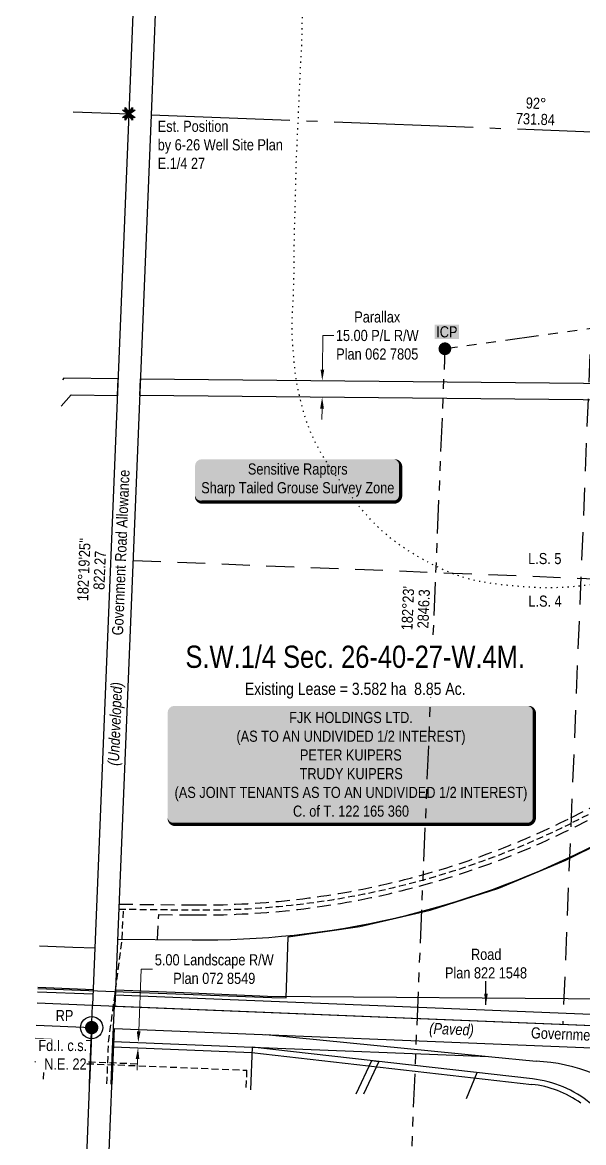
# Model space of a CAD drawing. Extents: x 306374 to 314759, y 5812772 to 5825403.
# Drawn here: x 310031 to 310537, y 5816112 to 5817120 of the extents above; entities that cross this region are included whole.
import ezdxf
from ezdxf.enums import TextEntityAlignment as Align

# ---------------------------------------------------------------- set-up
doc = ezdxf.new("R2010")
doc.units = 0
doc.header["$LTSCALE"] = 5
doc.header["$PDSIZE"] = 0.5
for name, pattern in [('foc-DOT', [1, 0.2, -0.8]), ('foc-DRILLPATH', [14.75, 6, -1.75, 1.75, -1.75, 1.75, -1.75]), ('foc-FLOWLINE', [3.75, 2.5, -1.25]), ('foc-LSD', [8, 5, -3]), ('foc-QUARTERLINE', [33, 25, -3, 2, -3]), ('UG_PIPE', [1.875, 1.25, -0.625])]:
    doc.linetypes.add(name, pattern=pattern)
doc.layers.get('Defpoints').update_dxf_attribs({"color": 9})
for name, color, linetype in [('35', 37, 'Continuous'), ('AS-DRILL', 8, 'foc-DOT'), ('AS-OWNER', 7, 'Continuous'), ('AS-PIPE-UG', 44, 'UG_PIPE'), ('AS-POWER', 104, 'foc-POWER'), ('AS-TELEPHONE', 224, 'foc-TEL'), ('AS-WILDLIFE-BLOCK', 131, 'Continuous'), ('C-RW', 13, 'Continuous'), ('C-SYMBOL', 7, 'Continuous'), ('C-WS-S', 8, 'Continuous'), ('F-EZE', 190, 'foc-FLOWLINE'), ('L-BD', 7, 'Continuous'), ('L-MON', 1, 'Continuous'), ('L-QSEC', 8, 'foc-QUARTERLINE'), ('L-ROAD-T', 7, 'Continuous'), ('L-SEC', 7, 'Continuous'), ('L-SECTION-LSD', 7, 'foc-LSD'), ('L-TITLEDB', 4, 'Continuous'), ('L-TITLEDB-T', 4, 'Continuous'), ('P-PDRILLPATH', 12, 'foc-DRILLPATH')]:
    doc.layers.add(name, color=color, linetype=linetype)
for name, color, linetype, lineweight in [('C-RW-T', 13, 'Continuous', 9), ('F-RW-T', 190, 'Continuous', 9), ('T-TEXT', 48, 'Continuous', 18)]:
    doc.layers.add(name, color=color, linetype=linetype, lineweight=lineweight)
doc.styles.add('100L', font='ARIALN.TTF', dxfattribs={"height": 11})
doc.styles.add('175L', font='ARIALN.TTF', dxfattribs={"height": 20})
doc.styles.add('80', font='ARIALN.TTF', dxfattribs={"height": 10})
doc.styles.add('80CG', font='ARIALN.TTF', dxfattribs={"height": 10})
doc.styles.add('80L', font='ARIALN.TTF', dxfattribs={"height": 10})
doc.styles.add('80LS', font='ARIALNI.TTF', dxfattribs={"height": 10})
doc.styles.add('foc-LtypeFont', font='ARIALN.TTF', dxfattribs={"height": 7.35})
doc.linetypes.add('foc-POWER', pattern='A,6,-1,["P",foc-LtypeFont,S=0.2,R=0,X=-0.625,Y=-0.75],-1.24,4', length=12.24)
doc.linetypes.add('foc-TEL', pattern='A,2,-1,["T",foc-LtypeFont,S=0.2,R=0,X=-0.425,Y=-0.75],-1.24,8', length=12.24)
doc.dimstyles.new('Compass 5 000', dxfattribs={"dimscale": 5, "dimtxt": 9, "dimasz": 2, "dimexe": 0.2, "dimexo": 0.0625, "dimgap": 0.5, "dimtad": 0, "dimtih": 1, "dimtoh": 1, "dimzin": 0, "dimdsep": 46, "dimtxsty": '80CG', "dimcen": 0.1, "dimse1": 1, "dimse2": 1, "dimclrd": 256, "dimclrt": 256, "dimaunit": 1, "dimadec": 4, "dimazin": 0, "dimtfac": 0.06, "dimtofl": 0, "dimtmove": 0, "dimatfit": 1, "dimfxl": 0.2, "dimtolj": 1, "dimtzin": 0, "dimlwd": -1, "dimarcsym": 0})

# ---------------------------------------------------------------- blocks, each defined once
blk = doc.blocks.new('fdia')
at = {"color": 255, "const_width": 1}
blk.add_lwpolyline([(-0.5, 0, 1), (0.5, 0, 1)], format="xyb", close=True, dxfattribs=at)
blk = doc.blocks.new('Fdiaa')
blk.add_blockref('fdia', (0, 0))
blk = doc.blocks.new('fdib')
at = {"color": 1, "const_width": 1.6}
blk.add_lwpolyline([(-0.4, 0, 1), (0.4, 0, 1)], format="xyb", close=True, dxfattribs=at)
at = {"color": 1}
blk.add_circle((0, 0), 0.8, dxfattribs=at)
blk = doc.blocks.new('Fdibb')
blk.add_blockref('fdib', (0, 0))
blk = doc.blocks.new('fdicc')
for name in ['Fdibb', 'Fdiaa']:
    blk.add_blockref(name, (0, 0))
blk = doc.blocks.new('FDI')
blk.add_blockref('fdicc', (0, 0))
blk = doc.blocks.new('*D29')
at = {"layer": 'C-RW-T', "transparency": 16777216}
for p, q in [((310301.4, 5816807.5), (310301.7, 5816838.1)), ((310301.7, 5816838.1), (310311.7, 5816838.1)), ((310301.1, 5816772.5), (310301, 5816762.5))]:
    blk.add_line(p, q, dxfattribs=at)
for points in [[(310299.8, 5816807.5), (310303.1, 5816807.5), (310301.3, 5816797.5)], [(310299.4, 5816772.5), (310302.8, 5816772.5), (310301.2, 5816782.5)]]:
    blk.add_solid(points, dxfattribs=at)
at = {"layer": 'Defpoints', "color": 0, "transparency": 16777216}
for p in [(310301.3, 5816797.5), (310523, 5816795.3), (310522.9, 5816780.3)]:
    blk.add_point(p, dxfattribs=at)
at = {"layer": 'C-RW-T', "transparency": 16777216, "insert": (310350.8, 5816838.1), "char_height": 10, "attachment_point": 5, "style": '80CG'}
blk.add_mtext('\\A1;Parallax\\P15.00 P/L R/W\\PPlan 062 7805', dxfattribs=at)
blk = doc.blocks.new('*D31')
at = {"layer": 'Defpoints', "color": 0, "transparency": 16777216}
for p in [(310135.5, 5816197.6), (310185.8, 5816195.5), (310186, 5816200.5)]:
    blk.add_point(p, dxfattribs=at)
at = {"layer": 'F-RW-T', "transparency": 16777216}
for p, q in [((310136.1, 5816212.6), (310138.4, 5816268.4)), ((310138.4, 5816268.4), (310148.4, 5816268.4)), ((310135.1, 5816187.6), (310134.7, 5816177.6))]:
    blk.add_line(p, q, dxfattribs=at)
for points in [[(310134.4, 5816212.6), (310137.8, 5816212.5), (310135.7, 5816202.6)], [(310133.4, 5816187.6), (310136.7, 5816187.5), (310135.5, 5816197.6)]]:
    blk.add_solid(points, dxfattribs=at)
at = {"layer": 'F-RW-T', "transparency": 16777216, "insert": (310204.1, 5816268.4), "char_height": 10, "attachment_point": 5, "style": '80CG'}
blk.add_mtext('\\A1;5.00 Landscape R/W\\PPlan 072 8549', dxfattribs=at)
blk = doc.blocks.new('TEMP')
h = blk.add_hatch(color=255)
h.dxf.hatch_style = 1
h.paths.add_polyline_path([(0, 0.25), (-0.67, 1.15), (-0.67, 0.67), (-1.15, 0.67), (-0.25, 0), (-1.15, -0.67), (-0.67, -0.67), (-0.67, -1.15), (0, -0.25), (0.67, -1.15), (0.67, -0.67), (1.15, -0.67), (0.25, 0), (1.15, 0.67), (0.67, 0.67), (0.67, 1.15)])
h.paths.add_polyline_path([(0.57, 0.85), (0.57, 0.57), (0.85, 0.57), (0.08, 0), (0.85, -0.57), (0.57, -0.57), (0.57, -0.85), (0, -0.08), (-0.57, -0.85), (-0.57, -0.57), (-0.85, -0.57), (-0.08, 0), (-0.85, 0.57), (-0.57, 0.57), (-0.57, 0.85), (0, 0.08)], flags=16)
h = blk.add_hatch(color=1)
h.dxf.hatch_style = 1
h.paths.add_polyline_path([(0, 0.08), (-0.57, 0.85), (-0.57, 0.57), (-0.85, 0.57), (-0.08, 0), (-0.85, -0.57), (-0.57, -0.57), (-0.57, -0.85), (0, -0.08), (0.57, -0.85), (0.57, -0.57), (0.85, -0.57), (0.08, 0), (0.85, 0.57), (0.57, 0.57), (0.57, 0.85)])
at = {"color": 1}
for p, q in [((-0.08, 0), (0.08, 0)), ((0, 0.08), (0, -0.08))]:
    blk.add_line(p, q, dxfattribs=at)
at = {"color": 255, "flags": 128}
blk.add_lwpolyline([(-0.25, 0), (-1.15, 0.67), (-0.67, 0.67), (-0.67, 1.15), (0, 0.25), (0.67, 1.15), (0.67, 0.67), (1.15, 0.67), (0.25, 0), (1.15, -0.67), (0.67, -0.67), (0.67, -1.15), (0, -0.25), (-0.67, -1.15), (-0.67, -0.67), (-1.15, -0.67)], close=True, dxfattribs=at)
at = {"color": 1, "flags": 128}
blk.add_lwpolyline([(-0.08, 0), (-0.85, 0.57), (-0.57, 0.57), (-0.57, 0.85), (0, 0.08), (0.57, 0.85), (0.57, 0.57), (0.85, 0.57), (0.08, 0), (0.85, -0.57), (0.57, -0.57), (0.57, -0.85), (0, -0.08), (-0.57, -0.85), (-0.57, -0.57), (-0.85, -0.57)], close=True, dxfattribs=at)
blk = doc.blocks.new('*U39')
h = blk.add_hatch(color=59)
edge = h.paths.add_edge_path()
edge.add_line((-159, -54), (159, -54))
edge.add_arc((159, -48), 6, 270, 360)
edge.add_line((165, -48), (165, 46.5))
edge.add_arc((159, 46.5), 6, 0, 90)
edge.add_line((159, 52.5), (-159, 52.5))
edge.add_arc((-159, 46.5), 6, 90, 180)
edge.add_line((-165, 46.5), (-165, -48))
edge.add_arc((-159, -48), 6, 180, 270)
at = {"color": 1, "flags": 128}
blk.add_lwpolyline([(-159, -54, 3, 3, 0), (159, -54, 3, 3, 0.414214), (165, -48, 3, 3, 0), (165, 46.5, 3, 0, 0.414214), (159, 52.5, 0, 0, 0), (-159, 52.5, 0, 0, 0.414214), (-165, 46.5, 0, 0, 0), (-165, -48, 0, 3, 0.414214)], format="xyseb", close=True, dxfattribs=at)
blk.add_lwpolyline([(-72.5, -37.6, 0, 7.5, 0), (0, 0, 0, 0, 0)], format="xyseb", dxfattribs=at)
at = {"color": 1, "style": '80'}
blk.add_attdef('ENTER_TEXT_001', (-36, -5), '', height=10, dxfattribs=at)
blk = doc.blocks.new('*U40')
h = blk.add_hatch(color=255)
edge = h.paths.add_edge_path()
edge.add_line((-86.5, -20), (86.5, -20))
edge.add_arc((86.5, -14), 6, 270, 360)
edge.add_line((92.5, -14), (92.5, 12.5))
edge.add_arc((86.5, 12.5), 6, 0, 90)
edge.add_line((86.5, 18.5), (-86.5, 18.5))
edge.add_arc((-86.5, 12.5), 6, 90, 180)
edge.add_line((-92.5, 12.5), (-92.5, -14))
edge.add_arc((-86.5, -14), 6, 180, 270)
at = {"color": 131, "flags": 128}
blk.add_lwpolyline([(-86.5, -20, 3, 3, 0), (86.5, -20, 3, 3, 0.414214), (92.5, -14, 3, 3, 0), (92.5, 12.5, 3, 0, 0.414214), (86.5, 18.5, 0, 0, 0), (-86.5, 18.5, 0, 0, 0.414214), (-92.5, 12.5, 0, 0, 0), (-92.5, -14, 0, 3, 0.414214)], format="xyseb", close=True, dxfattribs=at)
at = {"color": 131, "style": '80'}
blk.add_attdef('ENTER_TEXT_001', (-36, -5), '', height=10, dxfattribs=at)
blk = doc.blocks.new('RP')
at = {"layer": '35', "color": 3}
blk.add_circle((0, 0), 10, dxfattribs=at)
at = {"layer": '35', "color": 3, "style": '80'}
blk.add_attdef('RP_001', (-32.4, 5.8), '', height=10, dxfattribs=at)
blk = doc.blocks.new('plbh')
at = {"layer": 'L-MON'}
h = blk.add_hatch(color=255, dxfattribs=at)
h.dxf.hatch_style = 1
edge = h.paths.add_edge_path()
edge.add_arc((0, 0), 1.16, 0, 360)
h = blk.add_hatch(color=256, dxfattribs=at)
h.dxf.hatch_style = 1
h.paths.add_polyline_path([(-0.96, 0, 1), (0.96, 0, 1)])
h.paths.add_polyline_path([(0.91, 0, -1), (-0.91, 0, -1)], flags=16)
h.paths.add_polyline_path([(0.45, 0, -1), (-0.45, 0, -1)], flags=0)
h = blk.add_hatch(color=256, dxfattribs=at)
h.dxf.hatch_style = 1
h.paths.add_polyline_path([(-0.45, 0, 1), (0.45, 0, 1)])
h.paths.add_polyline_path([(0.4, 0, -1), (-0.4, 0, -1)], flags=16)
at = {"layer": 'L-MON', "color": 240}
for radius in [0.96, 0.91, 0.45, 0.4]:
    blk.add_circle((0, 0), radius, dxfattribs=at)
blk = doc.blocks.new('ICP_text')
at = {"color": 14, "insert": (-10.8, -0.5), "char_height": 10, "attachment_point": 5, "style": '80L', "bg_fill": 1, "box_fill_scale": 1.15, "bg_fill_color": 255, "bg_fill_transparency": 0}
blk.add_mtext_dynamic_manual_height_columns('ICP', width=19.07, gutter_width=47.5, heights=[0], dxfattribs=at)

msp = doc.modelspace()

# ---------------------------------------------------------------- linework, layer by layer
msp.add_line((310082.772, 5815411.238), (310113.894, 5816215.081))
msp.add_lwpolyline([(310031.427, 5814608.295), (310062.672, 5815412.016), (310093.794, 5816215.859)])
at = {"layer": 'AS-DRILL', "flags": 128}
msp.add_lwpolyline([(310831.165, 5816889.622), (310831.216, 5816889.64), (310831.277, 5816889.648), (310831.307, 5816889.646), (310831.26, 5816889.738), (310831.185, 5816889.861), (310831.076, 5816889.886), (310830.938, 5816889.951), (310830.821, 5816890.025), (310830.713, 5816890.08), (310830.615, 5816890.143), (310830.488, 5816890.218), (310830.331, 5816890.295), (310830.125, 5816890.413), (310829.901, 5816890.561), (310829.656, 5816890.711), (310829.364, 5816890.922), (310829.184, 5816891.18), (310829.051, 5816891.375), (310828.937, 5816891.519), (310828.88, 5816891.612), (310828.796, 5816891.775), (310828.713, 5816891.938), (310828.624, 5816891.982), (310828.604, 5816891.963), (310828.276, 5816891.525), (310827.585, 5816890.461), (310827.457, 5816890.265), (310826.545, 5816888.939), (310825.169, 5816887.001), (310823.448, 5816884.655), (310821.369, 5816881.893), (310819.2, 5816878.854), (310816.94, 5816875.779), (310814.464, 5816872.571), (310811.949, 5816869.386), (310809.207, 5816866.009), (310806.372, 5816862.315), (310803.341, 5816858.188), (310800.149, 5816853.817), (310796.814, 5816849.332), (310793.512, 5816844.946), (310789.91, 5816840.311), (310785.669, 5816835.17), (310780.986, 5816829.496), (310776.195, 5816823.345), (310771.659, 5816817.065), (310767.005, 5816810.569), (310761.98, 5816804.337), (310756.158, 5816797.916), (310749.754, 5816790.697), (310742.899, 5816782.404), (310735.732, 5816773.303), (310728.789, 5816763.773), (310722.591, 5816754.374), (310716.811, 5816745.149), (310710.668, 5816736.118), (310703.927, 5816727.681), (310696.935, 5816719.473), (310689.672, 5816711.006), (310682.324, 5816702.142), (310675.278, 5816693.296), (310668.431, 5816684.723), (310661.94, 5816676.777), (310655.492, 5816669.459), (310648.845, 5816662.419), (310641.919, 5816655.41), (310634.474, 5816648.442), (310626.086, 5816641.659), (310617.133, 5816635.809), (310607.625, 5816630.872), (310597.681, 5816626.591), (310587.336, 5816623.047), (310576.35, 5816620.278), (310564.831, 5816617.95), (310553.42, 5816615.839), (310542.007, 5816613.947), (310530.384, 5816612.554), (310518.94, 5816611.664), (310507.773, 5816611.204), (310496.679, 5816611.332), (310485.216, 5816612.024), (310473.812, 5816612.945), (310462.576, 5816614.069), (310451.871, 5816615.472), (310441.372, 5816617.299), (310430.79, 5816619.809), (310420.126, 5816623.313), (310409.867, 5816627.692), (310400.004, 5816632.496), (310390.412, 5816637.59), (310381.025, 5816643.056), (310372.094, 5816648.936), (310363.729, 5816655.213), (310355.053, 5816662.524), (310346.587, 5816670.837), (310338.945, 5816679.249), (310332.018, 5816687.523), (310325.288, 5816696.249), (310318.54, 5816705.527), (310312.066, 5816714.624), (310305.789, 5816723.664), (310299.765, 5816733.304), (310294.472, 5816743.186), (310289.889, 5816753.592), (310286.223, 5816763.902), (310283.286, 5816773.893), (310280.7, 5816784.172), (310278.451, 5816795.147), (310276.799, 5816806.541), (310275.741, 5816817.781), (310274.889, 5816828.633), (310274.249, 5816839.546), (310274.162, 5816848.177), (310274.217, 5816850.387), (310274.667, 5816861.269), (310275.256, 5816873.176), (310275.761, 5816885.737), (310276.082, 5816899.256), (310276.103, 5816906.541), (310276.104, 5816914.097), (310276.161, 5816921.802), (310276.322, 5816929.592), (310276.544, 5816937.44), (310276.766, 5816945.518), (310277.192, 5816962.006), (310277.398, 5816970.195), (310277.602, 5816978.604), (310277.789, 5816987.084), (310278.029, 5816995.631), (310278.406, 5817004.384), (310278.849, 5817013.255), (310279.294, 5817022.205), (310279.712, 5817031.216), (310280.079, 5817040.23), (310280.426, 5817049.484), (310280.816, 5817058.797), (310281.241, 5817067.998), (310281.743, 5817077.377), (310282.272, 5817086.694), (310282.481, 5817090.539), (310282.727, 5817096.144), (310283.02, 5817105.551), (310283.218, 5817115.091), (310283.451, 5817124.761), (310283.755, 5817134.457), (310284.155, 5817144.049), (310285.267, 5817166.916), (310286.851, 5817191.365), (310288.39, 5817210.502), (310290.028, 5817229.625), (310291.876, 5817248.74), (310293.408, 5817267.676), (310294.633, 5817286.735), (310295.973, 5817305.889), (310297.266, 5817325.156), (310298.803, 5817344.493), (310300.492, 5817363.614), (310301.883, 5817382.566), (310302.769, 5817401.648), (310303.452, 5817420.637), (310304.604, 5817439.599), (310305.798, 5817458.869), (310305.874, 5817477.962), (310305.277, 5817497.251), (310304.728, 5817519.351), (310304.301, 5817538.643), (310303.931, 5817557.844), (310303.627, 5817576.941), (310303.334, 5817596.339), (310303.041, 5817615.446), (310302.743, 5817634.444), (310302.396, 5817653.743), (310301.942, 5817672.837), (310301.708, 5817691.942), (310302.044, 5817711.034), (310302.801, 5817730.121), (310303.547, 5817749.208), (310304.296, 5817768.096), (310305.206, 5817787.276), (310306.276, 5817806.451), (310307.531, 5817825.509), (310308.945, 5817844.761), (310310.38, 5817863.801), (310312.046, 5817883.133), (310313.877, 5817902.048), (310315.659, 5817921.266), (310317.392, 5817940.495), (310319.318, 5817959.797), (310321.405, 5817978.882), (310323.199, 5817997.899), (310324.376, 5818016.97), (310325.391, 5818036.037), (310326.791, 5818055.189), (310328.363, 5818074.424), (310329.735, 5818093.377), (310330.729, 5818112.655), (310331.269, 5818131.85), (310331.543, 5818151.136), (310331.533, 5818170.332), (310331.295, 5818189.337), (310331.605, 5818208.531), (310332.825, 5818227.69), (310333.495, 5818246.881), (310333.465, 5818266.078), (310333.551, 5818285.171), (310333.135, 5818307.065), (310332.226, 5818326.046), (310330.883, 5818345.204), (310329.313, 5818364.44), (310328.437, 5818383.5), (310328.209, 5818402.495), (310328.205, 5818421.591), (310328.155, 5818440.789), (310328.457, 5818459.783), (310329.395, 5818479.163), (310330.121, 5818498.251), (310330.584, 5818517.249), (310331.46, 5818536.321), (310333.342, 5818555.535), (310335.93, 5818574.361), (310338.422, 5818593.291), (310339.991, 5818612.426), (310340.707, 5818631.515), (310341.28, 5818650.509), (310342.252, 5818669.477), (310343.302, 5818688.652), (310343.962, 5818707.843), (310344.282, 5818727.037), (310344.449, 5818746.146), (310344.635, 5818765.245), (310344.715, 5818784.438), (310344.04, 5818803.53), (310342.973, 5818822.297), (310342.528, 5818841.39), (310342.444, 5818860.479), (310342.156, 5818879.476), (310342.054, 5818898.877), (310342.963, 5818918.037), (310344.642, 5818937.159), (310346.418, 5818955.976), (310348.245, 5818974.791), (310350.293, 5818993.888), (310352.559, 5819012.947), (310354.458, 5819032.06), (310355.707, 5819051.218), (310356.476, 5819070.104), (310356.8, 5819089.408), (310357.03, 5819108.605), (310357.243, 5819127.602), (310357.093, 5819146.804), (310357.123, 5819166.009), (310357.653, 5819185.195), (310358.154, 5819204.392), (310358.648, 5819223.689), (310359.478, 5819242.873), (310360.54, 5819261.848), (310361.827, 5819281.204), (310363.119, 5819300.16), (310364.618, 5819319.299), (310366.436, 5819338.414), (310368.329, 5819357.628), (310370.075, 5819376.446), (310371.864, 5819395.563), (310374.009, 5819414.847), (310375.913, 5819433.849), (310377.398, 5819452.898), (310378.953, 5819471.934), (310380.736, 5819491.151), (310382.724, 5819510.25), (310384.538, 5819529.266), (310385.947, 5819548.418), (310387.407, 5819567.568), (310388.88, 5819586.807), (310389.776, 5819605.889), (310390.518, 5819624.876), (310391.398, 5819644.058), (310391.689, 5819663.253), (310391.509, 5819682.456), (310391.335, 5819701.559), (310391.117, 5819720.553), (310390.779, 5819739.552), (310390.655, 5819758.653), (310390.685, 5819777.858), (310390.561, 5819796.958), (310390.638, 5819816.061), (310391.104, 5819835.149), (310391.644, 5819854.345), (310392.291, 5819873.436), (310393.103, 5819892.42), (310393.803, 5819911.609), (310394.792, 5819930.487), (310396.107, 5819949.542), (310397.253, 5819968.604), (310398.693, 5819987.755), (310400.583, 5820006.658), (310402.647, 5820025.654), (310404.947, 5820044.811), (310407.067, 5820063.695), (310408.426, 5820082.849), (310409.278, 5820101.822), (310410.018, 5820121.01), (310410.525, 5820140.106), (310410.891, 5820159.198), (310410.857, 5820178.295), (310410.643, 5820197.399), (310410.325, 5820216.398), (310409.761, 5820235.485), (310409.232, 5820254.482), (310408.895, 5820273.481), (310408.785, 5820292.681), (310408.757, 5820311.688), (310408.759, 5820330.684), (310408.872, 5820349.685), (310409.158, 5820368.79), (310409.175, 5820387.885), (310409.055, 5820407.086), (310409.201, 5820426.187), (310409.267, 5820445.29), (310409.18, 5820464.289), (310408.955, 5820483.384), (310408.621, 5820502.473), (310408.207, 5820521.575), (310407.752, 5820540.668), (310407.588, 5820559.761), (310407.895, 5820578.865), (310408.487, 5820597.858), (310408.924, 5820616.947), (310409.426, 5820635.943), (310410.228, 5820654.918), (310410.952, 5820674.207), (310411.339, 5820693.298), (310411.469, 5820712.499), (310411.585, 5820731.6), (310412.166, 5820750.794), (310413.477, 5820769.739), (310415.221, 5820788.758), (310417.036, 5820807.774), (310418.864, 5820826.889), (310420.572, 5820845.719), (310422.326, 5820864.738), (310424.274, 5820883.839), (310426.228, 5820902.839), (310428.232, 5820921.828), (310430.415, 5820940.81), (310432.319, 5820958), (310433.994, 5820973.909)], dxfattribs=at)
at = {"layer": 'AS-PIPE-UG'}
msp.add_lwpolyline([(310118.256, 5816322.4), (310184.591, 5816321.669, 0.11917397), (310526.894, 5816400.451), (310742.109, 5816507.899, 0.07541318), (310919.334, 5816632.717, 0.02537342), (310969.594, 5816686.019, 0.01228445), (310991.914, 5816713.577)], format="xyb", dxfattribs=at)
at = {"layer": 'AS-PIPE-UG', "flags": 128}
for points in [[(310107.569, 5816165.266), (310107.76, 5816170.174), (310108.732, 5816195.174), (310109.031, 5816202.882), (310121.237, 5816294.488), (310122.365, 5816322.355)], [(310042.516, 5816185.314), (310050.857, 5816184.98), (310084.634, 5816183.626), (310084.784, 5816183.62), (310085.637, 5816183.585), (310136.22, 5816181.539), (310233.205, 5816177.6), (310233.422, 5816177.591)], [(310050.857, 5816184.98), (310050.16, 5816167.588)], [(310134.776, 5816183.1), (310119.899, 5816183.704), (310093.683, 5816184.767), (310087.6, 5816185.009)], [(310233.205, 5816177.6), (310232.572, 5816160.21)]]:
    msp.add_lwpolyline(points, dxfattribs=at)
at = {"layer": 'AS-POWER', "flags": 128}
for points in [[(310270.628, 5816297.552), (310335.041, 5816306.776), (310398.4, 5816321.42), (310460.331, 5816341.254), (310520.39, 5816366.292), (310587.812, 5816399.567), (310668.313, 5816439.763), (310748.843, 5816479.968), (310800.351, 5816507.773), (310849.654, 5816539.418), (310896.696, 5816575.675), (310940.4, 5816614.317), (310935.893, 5816634.998)], [(310268.773, 5816242.695), (310270.628, 5816297.552)], [(310045.19, 5816251.116), (310114.436, 5816248.362)], [(310114.503, 5816248.426), (310112.308, 5816196.843)], [(310114.436, 5816248.362), (310255.921, 5816242.941)], [(310255.921, 5816242.941), (310268.773, 5816242.695)], [(310112.308, 5816196.843), (310111.075, 5816165.124)]]:
    msp.add_lwpolyline(points, dxfattribs=at)
at = {"layer": 'AS-TELEPHONE', "flags": 128}
msp.add_lwpolyline([(310044.659, 5816238.049), (310094.617, 5816236.018), (310545.124, 5816217.695, 0.15987174), (310648.566, 5816247.039, 0.10404445), (310700.252, 5816291.85), (310727.061, 5816327.176, -0.12753309), (310816.425, 5816397.325), (310874.362, 5816422.632, 0.1324638), (310983.964, 5816510.477), (311170.039, 5816788.073)], format="xyb", dxfattribs=at)
msp.add_lwpolyline([(310091.772, 5816165.905), (310094.617, 5816236.018)], dxfattribs=at)
at = {"layer": 'C-RW', "flags": 128}
msp.add_lwpolyline([(310066.468, 5816774.754), (310075.308, 5816784.693), (310116.932, 5816784.313), (310117.539, 5816799.298), (310068.638, 5816799.755), (310067.429, 5816798.396)], dxfattribs=at)
msp.add_lwpolyline([(310904.32, 5816776.595), (310137.049, 5816784.102), (310137.656, 5816799.098), (310904.462, 5816791.591)], close=True, dxfattribs=at)
at = {"layer": 'F-EZE'}
for points in [[(310118.439, 5816326.898), (310184.641, 5816326.169, 0.11917397), (310524.883, 5816404.476), (310740.099, 5816511.925, 0.07541318), (310916.22, 5816635.966, 0.02537342), (310966.168, 5816688.936, 0.01450911), (310992.22, 5816721.396)], [(310153.172, 5816295.016), (310154.084, 5816317.506), (310184.542, 5816317.17, 0.11917397), (310528.906, 5816396.426), (310744.118, 5816503.874, 0.07541318), (310922.447, 5816629.469, 0.02537342), (310973.02, 5816683.102, 0.01228445), (310995.479, 5816710.832)]]:
    msp.add_lwpolyline(points, format="xyb", dxfattribs=at)
at = {"layer": 'L-QSEC'}
for p, q in [((310077.222, 5817039.387), (310127.133, 5817037.443)), ((310147.236, 5817036.66), (310953.312, 5817005.266))]:
    msp.add_line(p, q, dxfattribs=at)
at = {"layer": 'L-SEC'}
for p, q in [((310159.507, 5817838.724), (310127.133, 5817037.443)), ((310179.608, 5817837.912), (310147.234, 5817036.631)), ((310127.133, 5817037.443), (310094.617, 5816236.018)), ((310147.234, 5817036.628), (310114.718, 5816235.2)), ((310044.659, 5816238.049), (310094.617, 5816236.018)), ((310114.718, 5816235.2), (310921.817, 5816202.375)), ((310043.842, 5816217.948), (310093.801, 5816215.916)), ((310093.801, 5816215.916), (310091.772, 5816165.905)), ((310113.903, 5816215.099), (310111.874, 5816165.092)), ((310113.903, 5816215.099), (310921, 5816182.274))]:
    msp.add_line(p, q, dxfattribs=at)
at = {"layer": 'L-SECTION-LSD', "flags": 128}
for points in [[(310550.274, 5817020.963), (310517.784, 5816218.933)], [(310131.058, 5816635.962), (310937.646, 5816603.855)]]:
    msp.add_lwpolyline(points, dxfattribs=at)
at = {"layer": 'L-TITLEDB', "flags": 128}
for points in [[(311801.97, 5818088.797), (311783.447, 5817936.986, -0.19412054), (311723.586, 5817803.372), (311700.058, 5817780.734), (311662.742, 5817744.825, 0.41264064), (311659.881, 5817604.113, 0.05286825), (311675.699, 5817590.714), (311687.605, 5817582.619), (311381.18, 5817127.257), (311290.196, 5816992.048), (311108.993, 5816722.768), (310985.065, 5816538.603), (310977.631, 5816527.555, -0.14250752), (310868.358, 5816436.377), (310810.421, 5816411.07, 0.12755232), (310715.124, 5816336.257), (310688.304, 5816300.917, -0.24625766), (310561.224, 5816241.29), (310252.074, 5816243.923), (310176.297, 5816246.99), (310115.413, 5816249.455)], [(310117.273, 5816295.412), (310184.294, 5816294.674, 0.11917397), (310538.963, 5816376.301), (310754.168, 5816483.745, 0.07541318), (310938.014, 5816613.226, -17.45870041)]]:
    msp.add_lwpolyline(points, format="xyb", dxfattribs=at)
for points in [[(310046.744, 5816289.355), (310076.852, 5816288.086), (310096.82, 5816287.448)], [(310045.07, 5816248.166), (310095.149, 5816246.157)], [(310045.236, 5816252.244), (310095.315, 5816250.268)], [(310115.247, 5816245.362), (311465.189, 5816190.526), (311729.315, 5816179.809)], [(310043.369, 5816206.298), (310093.459, 5816204.288)], [(310250.671, 5816209.66), (310450.778, 5816189.799), (310493.721, 5816185.544)], [(310113.373, 5816198.47), (310237.974, 5816193.419), (310489.812, 5816164.842)], [(310113.567, 5816203.47), (310238.168, 5816198.419), (310450.778, 5816189.799)], [(310238.168, 5816198.419), (310236.676, 5816160.044)], [(310490.374, 5816169.807), (310238.168, 5816198.419)], [(310331.963, 5816156.189), (310346.058, 5816186.182), (310352.349, 5816185.469), (310338.467, 5816155.926)], [(310431.056, 5816152.181), (310440.655, 5816175.442)]]:
    msp.add_lwpolyline(points, dxfattribs=at)
at = {"layer": 'L-TITLEDB'}
for centre, radius, start, end in [((310487.981, 5816034.183), 151.47, 47.43082, 87.828061), ((310479.263, 5816070.509), 94.921, 54.739224, 83.619354), ((310479.178, 5816070.458), 99.977, 50.556615, 83.570025)]:
    msp.add_arc(centre, radius, start, end, dxfattribs=at)
at = {"layer": 'P-PDRILLPATH', "flags": 128}
msp.add_lwpolyline([(310861.223, 5816888.31), (310411.695, 5816826.228), (310292.988, 5813982.63), (310358.329, 5813083.99)], dxfattribs=at)

# ---------------------------------------------------------------- block references
at = {"xscale": 0.9999062173000001, "yscale": 0.9999062173000001, "zscale": 0.9999062173000001}
msp.add_blockref('ICP_text', (310424.214, 5816841.886), dxfattribs=at)
at = {"layer": 'AS-OWNER'}
ref = msp.add_blockref('*U39', (310327.171, 5816452.605), dxfattribs=dict(at, xscale=0.9999062173000001, yscale=0.9999062173000001, zscale=0.9999062173000001))
ref.add_attrib('ENTER_TEXT_001', 'FJK HOLDINGS LTD.', (310271.49, 5816489.708), dxfattribs={"layer": '0', "color": 1, "height": 9.99906, "style": '80'})
ref.add_attrib('ENTER_TEXT_002', '(AS TO AN UNDIVIDED 1/2 INTEREST)', (310224.08, 5816472.866), dxfattribs={"layer": '0', "color": 1, "height": 9.99906, "style": '80'})
ref.add_attrib('ENTER_TEXT_003', 'PETER KUIPERS', (310281.206, 5816456.023), dxfattribs={"layer": '0', "color": 1, "height": 9.99906, "style": '80'})
ref.add_attrib('ENTER_TEXT_004', 'TRUDY KUIPERS', (310280.875, 5816439.181), dxfattribs={"layer": '0', "color": 1, "height": 9.99906, "style": '80'})
ref.add_attrib('ENTER_TEXT_005', '(AS JOINT TENANTS AS TO AN UNDIVIDED 1/2 INTEREST)', (310168.393, 5816422.338), dxfattribs={"layer": '0', "color": 1, "height": 9.99906, "style": '80'})
ref.add_attrib('ENTER_TEXT_006', 'C. of T. 122 165 360', (310274.955, 5816405.496), dxfattribs={"layer": '0', "color": 1, "height": 9.99906, "style": '80'})
at = {"layer": 'AS-WILDLIFE-BLOCK'}
ref = msp.add_blockref('*U40', (310279.293, 5816708.316), dxfattribs=dict(at, xscale=0.9999062173000001, yscale=0.9999062173000001, zscale=0.9999062173000001))
ref.add_attrib('ENTER_TEXT_001', 'Sensitive Raptors', (310234.369, 5816713.119), dxfattribs={"layer": '0', "color": 131, "height": 9.99906, "style": '80'})
ref.add_attrib('ENTER_TEXT_002', 'Sharp Tailed Grouse Survey Zone', (310192.368, 5816696.277), dxfattribs={"layer": '0', "color": 131, "height": 9.99906, "style": '80'})
at = {"layer": 'C-WS-S', "xscale": 0.9999062173000001, "yscale": 0.9999062173000001, "zscale": 0.9999062173000001}
msp.add_blockref('RP', (310093.794, 5816215.859), dxfattribs=at).add_auto_attribs({'RP_001': 'RP'})
at = {"layer": 'L-MON', "xscale": 4.999531086500018, "yscale": 4.999531086500018, "zscale": 4.999531086500018, "rotation": 359.9988505400267}
msp.add_blockref('TEMP', (310127.133, 5817037.443), dxfattribs=at)
at = {"layer": 'L-MON', "xscale": 4.999531086500006, "yscale": 4.999531086500006, "zscale": 4.999531086500006}
msp.add_blockref('plbh', (310411.695, 5816826.228), dxfattribs=at)

# ---------------------------------------------------------------- texts
at = {"layer": 'L-BD', "style": '80L'}
for s, height, rotation, p in [('92°', 9.9991, 357.7697, (310493.667, 5817046.934)), ('731.84', 9.9991, 357.7697, (310493.112, 5817032.696)), ("182°19'25''", 9.99906, 87.6763, (310086.735, 5816627.614)), ('822.27', 9.9991, 87.6763, (310100.972, 5816627.036))]:
    msp.add_text(s, height=height, rotation=rotation, dxfattribs=at).set_placement(p, align=Align.MIDDLE)
at = {"layer": 'L-BD', "color": 5, "style": '80L'}
for s, p in [("182°23'", (310378.246, 5816592.948)), ('2846.3', (310392.482, 5816592.353))]:
    msp.add_text(s, height=9.9991, rotation=87.6096, dxfattribs=at).set_placement(p, align=Align.MIDDLE)
at = {"layer": 'L-MON', "insert": (310153.204, 5817031.26), "char_height": 9.99906, "attachment_point": 1, "rotation": 359.998851, "style": '80L'}
msp.add_mtext_dynamic_manual_height_columns('Est. Position\\Pby 6-26 Well Site Plan\\PE.1/4 27', width=117.86656, gutter_width=50, heights=[0], dxfattribs=at)
at = {"layer": 'L-ROAD-T', "style": '80L'}
for rotation, p in [(87.682081, (310119.973, 5816642.996)), (357.640088, (310563.558, 5816208.189))]:
    msp.add_text('Government Road Allowance', height=9.99906, rotation=rotation, dxfattribs=at).set_placement(p, align=Align.MIDDLE_CENTER)
at = {"layer": 'L-TITLEDB-T', "insert": (310411.256, 5816286.747), "char_height": 9.99906, "attachment_point": 1, "style": '80L'}
msp.add_mtext_dynamic_manual_height_columns('\\pi23.885;Road\\P\\pi0.4695;Plan 822 1548', width=73.42879, gutter_width=50, heights=[0], dxfattribs=at)
at = {"layer": 'T-TEXT', "style": '80LS'}
for s, height, rotation, p in [('(Undeveloped)', 9.99906, 87.684793, (310114.797, 5816488.909)), ('(Paved)', 9.9991, 357.671312, (310417.68, 5816214.511))]:
    msp.add_text(s, height=height, rotation=rotation, dxfattribs=at).set_placement(p, align=Align.MIDDLE_CENTER)

# ---------------------------------------------------------------- dimensions: what is measured, and where the dimension line sits
at = {"layer": 'C-RW-T'}
dim = msp.add_linear_dim(base=(310301.331, 5816797.496), p1=(310522.886, 5816780.327), p2=(310523.033, 5816795.325), angle=89.439095, text='Parallax\\P15.00 P/L R/W\\PPlan 062 7805', dimstyle='Compass 5 000', dxfattribs=at)
dim.commit()
dim.dimension.update_dxf_attribs({"geometry": '*D29', "text_midpoint": (310350.814, 5816838.073), "dimtype": 161})
at = {"layer": 'F-RW-T'}
dim = msp.add_linear_dim(base=(310135.488, 5816197.574), p1=(310186.038, 5816200.532), p2=(310185.836, 5816195.533), angle=267.678649, text='5.00 Landscape R/W\\PPlan 072 8549', dimstyle='Compass 5 000', dxfattribs=at)
dim.commit()
dim.dimension.update_dxf_attribs({"geometry": '*D31', "text_midpoint": (310204.076, 5816268.42), "dimtype": 161})

# ---------------------------------------------------------------- leaders
at = {"layer": 'L-TITLEDB-T', "path_type": 1}
msp.add_leader([(310448.627, 5816236.42), (310448.627, 5816257.581)], dimstyle='Compass 5 000', override={"dimgap": 0.5, "dimtad": 0}, dxfattribs=at)

# ---------------------------------------------------------------- next in the draw order: texts
at = {"layer": 'C-SYMBOL', "color": 3, "insert": (310330.951, 5816559.303), "char_height": 19.99812, "width": 305.59207, "attachment_point": 2, "style": '175L', "bg_fill": 3, "box_fill_scale": 1.1, "bg_fill_color": 256, "bg_fill_transparency": 0}
msp.add_mtext('S.W.1/4 Sec. 26-40-27-W.4M. \\H11.0000;\\C5;Existing Lease = 3.582 ha  8.85 Ac.', dxfattribs=at)
at = {"layer": 'L-MON', "insert": (310044.714, 5816204.783), "char_height": 9.99906, "attachment_point": 1, "rotation": 359.998851, "style": '80L', "bg_fill": 3, "box_fill_scale": 1.1, "bg_fill_color": 256, "bg_fill_transparency": 0}
msp.add_mtext_dynamic_manual_height_columns('\\pi1.0657;Fd.I. c.s.\\P\\pi6.3176;N.E. 22', width=43.06044, gutter_width=50, heights=[0], dxfattribs=at)
at = {"layer": 'L-SECTION-LSD', "char_height": 9.99906, "attachment_point": 1, "style": '100L', "bg_fill": 3, "box_fill_scale": 1.5, "bg_fill_color": 256, "bg_fill_transparency": 0}
for s, width, insert in [('\\pi1.7613;L.S. 5', 30.40114, (310484.86, 5816642.591)), ('\\pi1.9887;L.S. 4', 30.53989, (310484.86, 5816604.31))]:
    msp.add_mtext_dynamic_manual_height_columns(s, width=width, gutter_width=55, heights=[0], dxfattribs=dict(at, insert=insert))

# ---------------------------------------------------------------- next in the draw order: block references
at = {"layer": 'L-MON', "xscale": 5.000000000000021, "yscale": 5.000000000000021, "zscale": 5.000000000000021}
msp.add_blockref('FDI', (310093.794, 5816215.859), dxfattribs=at)

doc.saveas('drawing.dxf')
